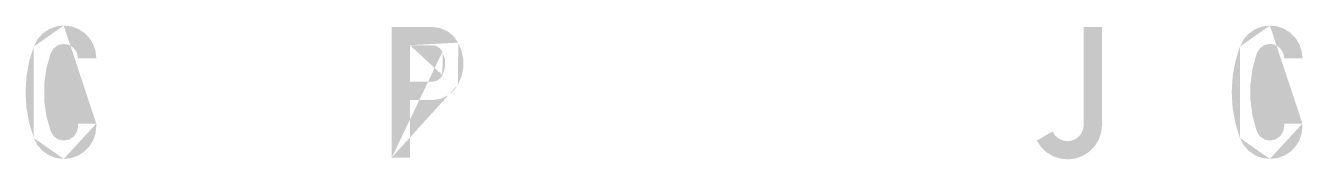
# Model space of a CAD drawing. Header units: millimetres. Extents: x 177 to 1473, y -1293 to 221.
# Drawn here: x 934 to 1473, y -1293 to -1237 of the extents above.
import ezdxf

# ---------------------------------------------------------------- set-up
doc = ezdxf.new("R2010")
doc.units = ezdxf.units.MM
doc.layers.add('GREEN', color=84, linetype='Continuous')

msp = doc.modelspace()

# ---------------------------------------------------------------- hatches: boundary and pattern name
at = {"layer": 'GREEN'}
h = msp.add_hatch(color=256, dxfattribs=at)
h.paths.add_polyline_path([(964.17, -1279.21), (964.15, -1279.21)], flags=16)
edge = h.paths.add_edge_path()
edge.add_line((956.47, -1278.1), (964.17, -1278.1))
edge.add_line((964.17, -1278.1), (964.17, -1279.21))
edge.add_line((963.84, -1282.28), (964.17, -1279.21))
edge.add_line((963.84, -1282.28), (962.83, -1285.19))
edge.add_line((962.83, -1285.19), (961.18, -1287.79))
edge.add_line((961.18, -1287.79), (959.02, -1289.98))
edge.add_line((959.02, -1289.98), (956.42, -1291.63))
edge.add_line((956.42, -1291.63), (953.5, -1292.64))
edge.add_line((953.5, -1292.64), (950.44, -1292.97))
edge.add_line((950.44, -1292.97), (947.19, -1292.56))
edge.add_line((947.19, -1292.56), (944.12, -1291.4))
edge.add_line((944.12, -1291.4), (941.44, -1289.55))
edge.add_line((941.44, -1289.55), (939.3, -1287.07))
edge.add_line((939.3, -1287.07), (937.81, -1284.16))
edge.add_line((937.81, -1284.16), (935.87, -1277.89))
edge.add_line((935.87, -1277.89), (934.71, -1271.45))
edge.add_line((934.71, -1271.45), (934.33, -1264.9))
edge.add_line((934.33, -1264.9), (934.71, -1258.38))
edge.add_line((934.71, -1258.38), (935.87, -1251.94))
edge.add_line((935.87, -1251.94), (937.81, -1245.68))
edge.add_line((937.81, -1245.68), (939.3, -1242.76))
edge.add_line((939.3, -1242.76), (941.44, -1240.29))
edge.add_line((941.44, -1240.29), (944.12, -1238.43))
edge.add_line((944.12, -1238.43), (947.19, -1237.25))
edge.add_line((947.19, -1237.25), (950.44, -1236.86))
edge.add_line((950.44, -1236.86), (953.5, -1237.19))
edge.add_line((953.5, -1237.19), (956.42, -1238.2))
edge.add_line((956.42, -1238.2), (959.02, -1239.85))
edge.add_line((959.02, -1239.85), (961.18, -1242.02))
edge.add_line((961.18, -1242.02), (962.83, -1244.64))
edge.add_line((962.83, -1244.64), (963.84, -1247.56))
edge.add_line((963.84, -1247.56), (964.17, -1250.62))
edge.add_line((964.17, -1250.62), (956.47, -1250.62))
edge.add_line((956.47, -1250.62), (956.03, -1248.3))
edge.add_line((956.03, -1248.3), (954.71, -1246.32))
edge.add_line((954.71, -1246.32), (952.76, -1245))
edge.add_line((952.76, -1245), (950.44, -1244.57))
edge.add_line((950.44, -1244.57), (948.12, -1245.03))
edge.add_line((948.12, -1245.03), (946.18, -1246.4))
edge.add_line((946.18, -1246.4), (944.95, -1248.41))
edge.add_line((944.95, -1248.41), (943.12, -1254.88))
edge.add_line((943.12, -1254.88), (942.19, -1261.55))
edge.add_line((942.19, -1261.55), (942.19, -1268.28))
edge.add_line((942.19, -1268.28), (943.12, -1274.93))
edge.add_line((943.12, -1274.93), (944.95, -1281.4))
edge.add_line((944.95, -1281.4), (946.18, -1283.44))
edge.add_line((946.18, -1283.44), (948.12, -1284.78))
edge.add_line((948.12, -1284.78), (950.44, -1285.27))
edge.add_line((950.44, -1285.27), (952.76, -1284.8))
edge.add_line((952.76, -1284.8), (954.71, -1283.49))
edge.add_line((954.71, -1283.49), (956.03, -1281.53))
edge.add_line((956.03, -1281.53), (956.47, -1279.21))
edge.add_line((956.47, -1279.21), (956.47, -1278.1))
edge = h.paths.add_edge_path(flags=16)
edge.add_line((964.17, -1278.1), (964.15, -1278.1))
edge.add_line((950.44, -1236.86), (950.41, -1236.86))
edge.add_line((937.81, -1245.68), (937.78, -1245.68))
edge.add_line((937.81, -1284.16), (937.78, -1284.16))
edge.add_line((950.44, -1292.97), (950.41, -1292.97))
h = msp.add_hatch(color=256, dxfattribs=at)
h.paths.add_polyline_path([(1105.84, -1245.11), (1105.81, -1245.11)], flags=16)
edge = h.paths.add_edge_path(flags=17)
edge.add_line((1096.48, -1260.52), (1096.48, -1245.11))
edge.add_line((1096.48, -1245.11), (1105.84, -1245.11))
edge.add_line((1107.59, -1245.47), (1105.84, -1245.11))
edge.add_line((1107.59, -1245.47), (1109.14, -1246.42))
edge.add_line((1109.14, -1246.42), (1110.22, -1247.87))
edge.add_line((1110.22, -1247.87), (1111.22, -1251.11))
edge.add_line((1111.22, -1251.11), (1111.22, -1254.52))
edge.add_line((1111.22, -1254.52), (1110.22, -1257.76))
edge.add_line((1110.22, -1257.76), (1109.14, -1259.21))
edge.add_line((1109.14, -1259.21), (1107.59, -1260.16))
edge.add_line((1107.59, -1260.16), (1105.84, -1260.52))
edge.add_line((1105.84, -1260.52), (1096.48, -1260.52))
h.paths.add_polyline_path([(1105.81, -1237.43), (1105.84, -1237.43)], flags=16)
edge = h.paths.add_edge_path()
edge.add_line((1096.48, -1292.41), (1088.8, -1292.41))
edge.add_line((1088.8, -1292.41), (1088.8, -1237.43))
edge.add_line((1088.8, -1237.43), (1105.84, -1237.43))
edge.add_line((1109.14, -1237.87), (1105.84, -1237.43))
edge.add_line((1109.14, -1237.87), (1112.23, -1239.21))
edge.add_line((1112.23, -1239.21), (1114.86, -1241.29))
edge.add_line((1114.86, -1241.29), (1116.82, -1244.03))
edge.add_line((1116.82, -1244.03), (1118.21, -1247.4))
edge.add_line((1118.21, -1247.4), (1118.93, -1250.98))
edge.add_line((1118.93, -1250.98), (1118.93, -1254.65))
edge.add_line((1118.93, -1254.65), (1118.21, -1258.23))
edge.add_line((1118.21, -1258.23), (1116.82, -1261.6))
edge.add_line((1116.82, -1261.6), (1114.86, -1264.34))
edge.add_line((1114.86, -1264.34), (1112.23, -1266.42))
edge.add_line((1112.23, -1266.42), (1109.14, -1267.76))
edge.add_line((1109.14, -1267.76), (1105.84, -1268.2))
edge.add_line((1105.84, -1268.2), (1096.48, -1268.2))
edge.add_line((1096.48, -1268.2), (1096.48, -1292.41))
edge = h.paths.add_edge_path()
edge.add_line((1096.48, -1245.11), (1096.45, -1245.11))
edge.add_line((1110.22, -1257.76), (1110.19, -1257.76))
edge.add_line((1110.22, -1247.87), (1110.19, -1247.87))
edge.add_line((1088.8, -1292.41), (1088.77, -1292.41))
edge.add_line((1116.82, -1261.6), (1116.79, -1261.6))
edge.add_line((1116.82, -1244.03), (1116.79, -1244.03))
h = msp.add_hatch(color=256, dxfattribs=at)
h.paths.add_polyline_path([(1105.84, -1245.11), (1105.81, -1245.11)], flags=16)
edge = h.paths.add_edge_path(flags=17)
edge.add_line((1096.48, -1260.52), (1096.48, -1245.11))
edge.add_line((1096.48, -1245.11), (1105.84, -1245.11))
edge.add_line((1107.59, -1245.47), (1105.84, -1245.11))
edge.add_line((1107.59, -1245.47), (1109.14, -1246.42))
edge.add_line((1109.14, -1246.42), (1110.22, -1247.87))
edge.add_line((1110.22, -1247.87), (1111.22, -1251.11))
edge.add_line((1111.22, -1251.11), (1111.22, -1254.52))
edge.add_line((1111.22, -1254.52), (1110.22, -1257.76))
edge.add_line((1110.22, -1257.76), (1109.14, -1259.21))
edge.add_line((1109.14, -1259.21), (1107.59, -1260.16))
edge.add_line((1107.59, -1260.16), (1105.84, -1260.52))
edge.add_line((1105.84, -1260.52), (1096.48, -1260.52))
h.paths.add_polyline_path([(1105.81, -1237.43), (1105.84, -1237.43)], flags=16)
edge = h.paths.add_edge_path()
edge.add_line((1096.48, -1292.41), (1088.8, -1292.41))
edge.add_line((1088.8, -1292.41), (1088.8, -1237.43))
edge.add_line((1088.8, -1237.43), (1105.84, -1237.43))
edge.add_line((1109.14, -1237.87), (1105.84, -1237.43))
edge.add_line((1109.14, -1237.87), (1112.23, -1239.21))
edge.add_line((1112.23, -1239.21), (1114.86, -1241.29))
edge.add_line((1114.86, -1241.29), (1116.82, -1244.03))
edge.add_line((1116.82, -1244.03), (1118.21, -1247.4))
edge.add_line((1118.21, -1247.4), (1118.93, -1250.98))
edge.add_line((1118.93, -1250.98), (1118.93, -1254.65))
edge.add_line((1118.93, -1254.65), (1118.21, -1258.23))
edge.add_line((1118.21, -1258.23), (1116.82, -1261.6))
edge.add_line((1116.82, -1261.6), (1114.86, -1264.34))
edge.add_line((1114.86, -1264.34), (1112.23, -1266.42))
edge.add_line((1112.23, -1266.42), (1109.14, -1267.76))
edge.add_line((1109.14, -1267.76), (1105.84, -1268.2))
edge.add_line((1105.84, -1268.2), (1096.48, -1268.2))
edge.add_line((1096.48, -1268.2), (1096.48, -1292.41))
edge = h.paths.add_edge_path()
edge.add_line((1096.48, -1245.11), (1096.45, -1245.11))
edge.add_line((1110.22, -1257.76), (1110.19, -1257.76))
edge.add_line((1110.22, -1247.87), (1110.19, -1247.87))
edge.add_line((1088.8, -1292.41), (1088.77, -1292.41))
edge.add_line((1116.82, -1261.6), (1116.79, -1261.6))
edge.add_line((1116.82, -1244.03), (1116.79, -1244.03))
h = msp.add_hatch(color=256, dxfattribs=at)
h.paths.add_polyline_path([(1380.71, -1278.67), (1380.68, -1278.67)], flags=16)
edge = h.paths.add_edge_path()
edge.add_line((1380.71, -1237.43), (1380.71, -1278.67))
edge.add_line((1380.37, -1280.7), (1380.71, -1278.67))
edge.add_line((1380.37, -1280.7), (1379.47, -1282.59))
edge.add_line((1379.47, -1282.59), (1378.03, -1284.08))
edge.add_line((1378.03, -1284.08), (1376.22, -1285.11))
edge.add_line((1376.22, -1285.11), (1374.19, -1285.52))
edge.add_line((1374.19, -1285.52), (1372.13, -1285.32))
edge.add_line((1372.13, -1285.32), (1370.22, -1284.52))
edge.add_line((1370.22, -1284.52), (1368.62, -1283.18))
edge.add_line((1368.62, -1283.18), (1367.51, -1281.4))
edge.add_line((1367.51, -1281.4), (1360.91, -1285.27))
edge.add_line((1360.91, -1285.27), (1362.69, -1287.95))
edge.add_line((1362.69, -1287.95), (1365.01, -1290.19))
edge.add_line((1365.01, -1290.19), (1367.77, -1291.87))
edge.add_line((1367.77, -1291.87), (1370.84, -1292.87))
edge.add_line((1370.84, -1292.87), (1374.06, -1293.18))
edge.add_line((1374.06, -1293.18), (1377.26, -1292.79))
edge.add_line((1377.26, -1292.79), (1380.27, -1291.68))
edge.add_line((1380.27, -1291.68), (1383, -1289.96))
edge.add_line((1383, -1289.96), (1385.27, -1287.66))
edge.add_line((1385.27, -1287.66), (1386.97, -1284.91))
edge.add_line((1386.97, -1284.91), (1388.03, -1281.86))
edge.add_line((1388.03, -1281.86), (1388.39, -1278.67))
edge.add_line((1388.39, -1278.67), (1388.39, -1237.43))
edge.add_line((1388.39, -1237.43), (1380.71, -1237.43))
edge = h.paths.add_edge_path(flags=16)
edge.add_line((1388.39, -1278.67), (1388.36, -1278.67))
edge.add_line((1388.39, -1278.67), (1388.36, -1278.67))
edge = h.paths.add_edge_path(flags=16)
edge.add_line((1367.51, -1281.4), (1367.49, -1281.4))
h = msp.add_hatch(color=256, dxfattribs=at)
h.paths.add_polyline_path([(1472.93, -1279.21), (1472.91, -1279.21)], flags=16)
edge = h.paths.add_edge_path()
edge.add_line((1465.25, -1278.1), (1472.93, -1278.1))
edge.add_line((1472.93, -1278.1), (1472.93, -1279.21))
edge.add_line((1472.6, -1282.28), (1472.93, -1279.21))
edge.add_line((1472.6, -1282.28), (1471.59, -1285.19))
edge.add_line((1471.59, -1285.19), (1469.97, -1287.79))
edge.add_line((1469.97, -1287.79), (1467.78, -1289.98))
edge.add_line((1467.78, -1289.98), (1465.18, -1291.63))
edge.add_line((1465.18, -1291.63), (1462.26, -1292.64))
edge.add_line((1462.26, -1292.64), (1459.2, -1292.97))
edge.add_line((1459.2, -1292.97), (1455.95, -1292.56))
edge.add_line((1455.95, -1292.56), (1452.91, -1291.4))
edge.add_line((1452.91, -1291.4), (1450.2, -1289.55))
edge.add_line((1450.2, -1289.55), (1448.06, -1287.07))
edge.add_line((1448.06, -1287.07), (1446.57, -1284.16))
edge.add_line((1446.57, -1284.16), (1444.63, -1277.89))
edge.add_line((1444.63, -1277.89), (1443.47, -1271.45))
edge.add_line((1443.47, -1271.45), (1443.09, -1264.9))
edge.add_line((1443.09, -1264.9), (1443.47, -1258.38))
edge.add_line((1443.47, -1258.38), (1444.63, -1251.94))
edge.add_line((1444.63, -1251.94), (1446.57, -1245.68))
edge.add_line((1446.57, -1245.68), (1448.06, -1242.76))
edge.add_line((1448.06, -1242.76), (1450.2, -1240.29))
edge.add_line((1450.2, -1240.29), (1452.91, -1238.43))
edge.add_line((1452.91, -1238.43), (1455.95, -1237.25))
edge.add_line((1455.95, -1237.25), (1459.2, -1236.86))
edge.add_line((1459.2, -1236.86), (1462.26, -1237.19))
edge.add_line((1462.26, -1237.19), (1465.18, -1238.2))
edge.add_line((1465.18, -1238.2), (1467.78, -1239.85))
edge.add_line((1467.78, -1239.85), (1469.97, -1242.02))
edge.add_line((1469.97, -1242.02), (1471.59, -1244.64))
edge.add_line((1471.59, -1244.64), (1472.6, -1247.56))
edge.add_line((1472.6, -1247.56), (1472.93, -1250.62))
edge.add_line((1472.93, -1250.62), (1465.25, -1250.62))
edge.add_line((1465.25, -1250.62), (1464.79, -1248.3))
edge.add_line((1464.79, -1248.3), (1463.48, -1246.32))
edge.add_line((1463.48, -1246.32), (1461.52, -1245))
edge.add_line((1461.52, -1245), (1459.2, -1244.57))
edge.add_line((1459.2, -1244.57), (1456.88, -1245.03))
edge.add_line((1456.88, -1245.03), (1454.94, -1246.4))
edge.add_line((1454.94, -1246.4), (1453.71, -1248.41))
edge.add_line((1453.71, -1248.41), (1451.88, -1254.88))
edge.add_line((1451.88, -1254.88), (1450.97, -1261.55))
edge.add_line((1450.97, -1261.55), (1450.97, -1268.28))
edge.add_line((1450.97, -1268.28), (1451.88, -1274.93))
edge.add_line((1451.88, -1274.93), (1453.71, -1281.4))
edge.add_line((1453.71, -1281.4), (1454.94, -1283.44))
edge.add_line((1454.94, -1283.44), (1456.88, -1284.78))
edge.add_line((1456.88, -1284.78), (1459.2, -1285.27))
edge.add_line((1459.2, -1285.27), (1461.52, -1284.8))
edge.add_line((1461.52, -1284.8), (1463.48, -1283.49))
edge.add_line((1463.48, -1283.49), (1464.79, -1281.53))
edge.add_line((1464.79, -1281.53), (1465.25, -1279.21))
edge.add_line((1465.25, -1279.21), (1465.25, -1278.1))
edge = h.paths.add_edge_path(flags=16)
edge.add_line((1472.93, -1278.1), (1472.91, -1278.1))
edge.add_line((1459.2, -1236.86), (1459.17, -1236.86))
edge.add_line((1446.57, -1245.68), (1446.54, -1245.68))
edge.add_line((1446.57, -1284.16), (1446.54, -1284.16))
edge.add_line((1459.2, -1292.97), (1459.17, -1292.97))

doc.saveas('drawing.dxf')
